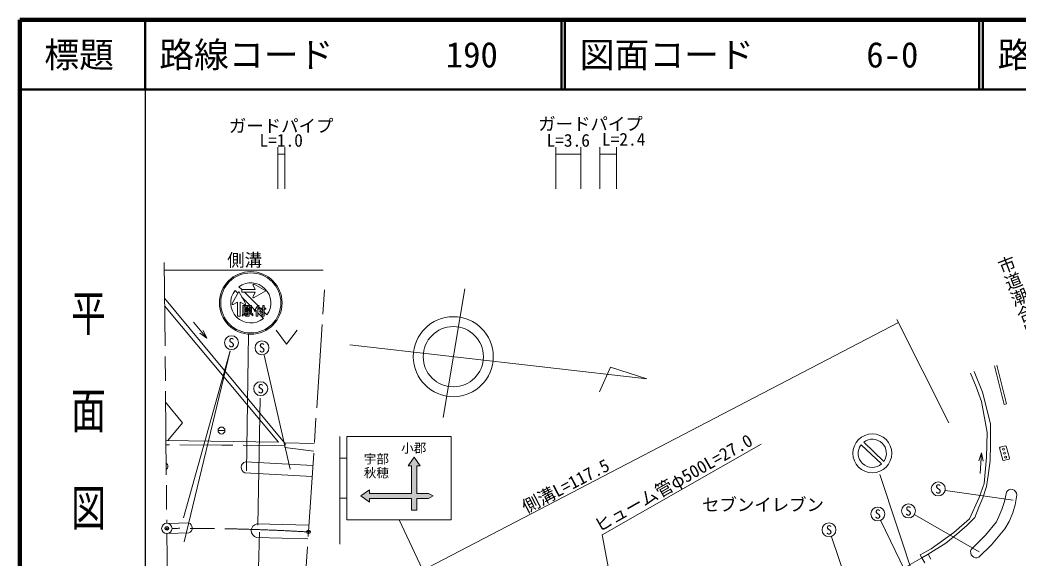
# Model space of a CAD drawing. Units: millimetres, scale not verified. Extents: x 40000 to 680000, y 20000 to 380000.
# Drawn here: x 40000 to 183313, y 302676 to 380000 of the extents above; entities that cross this region are included whole.
import ezdxf
from ezdxf.enums import TextEntityAlignment as Align

# ---------------------------------------------------------------- set-up
doc = ezdxf.new("R2010")
doc.units = ezdxf.units.MM
doc.header["$LTSCALE"] = 1000
doc.header["$PDMODE"] = 32
doc.header["$PDSIZE"] = 500
doc.linetypes.add('CHAIN', pattern=[18.5, 12, -1.5, 3.5, -1.5])
doc.linetypes.add('DASHED', pattern=[7.5, 6, -1.5])
for name, color, linetype, lineweight in [('M-BGD', 7, 'Continuous', 13), ('M-BGD-EXST', 7, 'Continuous', 13), ('M-BMK', 2, 'CHAIN', 13), ('M-BMK-HTXT', 7, 'Continuous', 13), ('M-BMK-SRVR', 3, 'Continuous', 13), ('M-STR-HTXT', 7, 'Continuous', 13), ('M-STR-STRC', 7, 'Continuous', 13), ('M-STR-STRD', 7, 'Continuous', 13), ('M-TTL', 2, 'Continuous', 140), ('M-TTL-BAND', 7, 'Continuous', 25), ('M-TTL-LINE', 7, 'Continuous', 50)]:
    doc.layers.add(name, color=color, linetype=linetype, lineweight=lineweight)
doc.layers.add('M-OTRS', color=6, linetype='Continuous')
doc.layers.add('M-TTL-TXT', color=7, linetype='Continuous')
doc.styles.add('@ＭＳ ゴシック', font='')
doc.styles.add('ＭＳ ゴシック', font='')
doc.styles.get('@ＭＳ ゴシック').set_extended_font_data('@MS Gothic')
doc.styles.get('ＭＳ ゴシック').set_extended_font_data('MS Gothic')

msp = doc.modelspace()

# ---------------------------------------------------------------- hatches: boundary and pattern name
at = {"layer": 'M-STR-STRC'}
msp.add_hatch(color=256, dxfattribs=at).paths.add_polyline_path([(96974, 309569), (96974, 311221), (98676, 311221), (99326, 311596), (98676, 311971), (96974, 311971), (96974, 315930), (97474, 315930), (96599, 317180), (95724, 315930), (96224, 315930), (96224, 311971), (90176, 311971), (90176, 312471), (88926, 311596), (90176, 310721), (90176, 311221), (96224, 311221), (96224, 309569)])

# ---------------------------------------------------------------- linework, layer by layer
at = {"layer": 'M-BGD'}
for p, q in [((66846, 334257), (64917, 336555)), ((66846, 334257), (66304, 335369)), ((66846, 334257), (65844, 334984)), ((179935, 330313), (181341, 324758)), ((181680, 324844), (180274, 330398)), ((181341, 324758), (181680, 324844)), ((178090, 317801), (177700, 316627)), ((178090, 317801), (177863, 314809)), ((178090, 317801), (178299, 316581)), ((72384, 316523), (82057, 315985)), ((72294, 314915), (81950, 314379)), ((169513, 302707), (167507, 301552)), ((169513, 302707), (169264, 303147)), ((170388, 303212), (169513, 302707)), ((169513, 302707), (169929, 301988)), ((170803, 302494), (170388, 303212))]:
    msp.add_line(p, q, dxfattribs=at)
for points in [[(60767, 340024), (78005, 319223), (82266, 319139)], [(60966, 319582), (77105, 319341), (60778, 338927)], [(177031, 329477), (178202, 326528), (179347, 321968), (179365, 319057), (179295, 316692), (179030, 314539), (178783, 312934), (178253, 311345), (177689, 310004), (177089, 308522), (176030, 307393), (174513, 306087), (172960, 304817), (170388, 303212)], [(60913, 325095), (63327, 322099), (61255, 319578)], [(181633, 312122), (181382, 310826), (181006, 309640), (180716, 308960), (180201, 307881), (178618, 305947), (176583, 303899)], [(177698, 302802), (179482, 304581), (181414, 306865), (182049, 307949), (182566, 309157), (182897, 310310), (183124, 311745)]]:
    msp.add_lwpolyline(points, dxfattribs=at)
at = {"layer": 'M-BGD', "linetype": 'DASHED'}
for points in [[(178883, 320737), (178090, 325170), (177297, 327260), (176505, 329241)], [(169264, 303147), (170829, 304018), (174072, 306342), (176324, 308288), (177748, 311369), (178432, 313368), (178775, 317188), (178883, 320737)], [(78048, 318871), (68978, 318916), (60972, 318963)], [(82193, 318032), (78033, 318541), (78065, 319221)]]:
    msp.add_lwpolyline(points, dxfattribs=at)
at = {"layer": 'M-BGD'}
for centre, radius, start, end in [((60723, 315849), 532, 302.29193, 58.82232), ((72629, 315703), 856, 106.66644, 246.97438), ((182341, 311787), 783, 356.9314, 154.70736), ((177332, 303545), 828, 154.74475, 296.21867)]:
    msp.add_arc(centre, radius, start, end, dxfattribs=at)
at = {"layer": 'M-BGD-EXST'}
for p, q in [((76789, 335416), (78289, 333416)), ((78289, 333416), (79789, 335416)), ((75074, 331834), (78804, 315452)), ((74483, 325642), (74176, 307380)), ((68437, 320999), (69437, 320999)), ((160774, 318954), (163716, 316199)), ((161158, 319338), (164048, 316568)), ((180659, 318491), (180729, 318614)), ((181125, 316753), (180659, 318491)), ((180729, 318614), (181502, 318821)), ((181502, 318821), (181625, 318750)), ((181625, 318750), (182090, 317012)), ((181247, 316682), (181125, 316753)), ((182020, 316889), (181247, 316682)), ((182090, 317012), (182020, 316889)), ((163468, 314662), (168837, 298509)), ((172905, 312382), (182611, 310977)), ((168486, 308868), (177718, 303582)), ((163593, 308034), (168139, 298647)), ((74372, 306409), (73958, 287766)), ((156517, 305709), (160264, 294841))]:
    msp.add_line(p, q, dxfattribs=at)
msp.add_lwpolyline([(63592, 305010), (70179, 332457), (63461, 308471)], dxfattribs=at)
for centre, radius in [((70373, 333626), 1000), ((74754, 332883), 1000), ((74568, 327017), 1000), ((68937, 320999), 500), ((162385, 317726), 2797), ((181219, 318331), 149), ((181375, 317751), 150), ((181530, 317172), 150), ((171858, 312605), 1000), ((163177, 309006), 1000), ((167573, 309446), 1000), ((156172, 306726), 1000)]:
    msp.add_circle(centre, radius, dxfattribs=at)
for start, end in [(325.14558, 127.28814), (142.69596, 311.06543)]:
    msp.add_arc((162385, 317726), 2026, start, end, dxfattribs=at)
at = {"layer": 'M-BMK'}
for p, q in [((60718, 345155), (61082, 307689)), ((78928, 268872), (83802, 342263)), ((61097, 306189), (61526, 261993))]:
    msp.add_line(p, q, dxfattribs=at)
msp.add_arc((63371, -8897), 315844, 86.72355, 90.27779, dxfattribs=at)
at = {"layer": 'M-BMK-SRVR'}
msp.add_line((103869, 341366), (100751, 322869), dxfattribs=at)
msp.add_lwpolyline([(87353, 333299), (130016, 328446), (124798, 330123), (123195, 326582)], dxfattribs=at)
for centre, radius in [((102224, 331607), 5744), ((102224, 331607), 4326), ((61089, 306939), 750)]:
    msp.add_circle(centre, radius, dxfattribs=at)
at = {"layer": 'M-OTRS'}
for p in [(61089, 306939), (81422, 306431)]:
    msp.add_point(p, dxfattribs=at)
at = {"layer": 'M-STR-HTXT'}
for p, q in [((77009, 355735), (77009, 361735)), ((78009, 355735), (78009, 361735)), ((116923, 355735), (116923, 361735)), ((120523, 355735), (120523, 361735)), ((123260, 355735), (123260, 361735)), ((125660, 355735), (125660, 361735)), ((77009, 360735), (78009, 360735)), ((116923, 360735), (120523, 360735)), ((123260, 360735), (125660, 360735)), ((60728, 344035), (83556, 344035)), ((173393, 322092), (165920, 336976)), ((166144, 336529), (84636, 294052))]:
    msp.add_line(p, q, dxfattribs=at)
msp.add_lwpolyline([(146431, 319039), (123584, 306009), (128850, 277986)], dxfattribs=at)
at = {"layer": 'M-STR-STRC'}
for p, q in [((70894, 341142), (71299, 340737)), ((71434, 341660), (71839, 341256)), ((71839, 341256), (73796, 341256)), ((71839, 341256), (71839, 340867)), ((73469, 341881), (73796, 341256)), ((73612, 342019), (75321, 341061)), ((70466, 339250), (71424, 340959)), ((72382, 339250), (71424, 340959)), ((71839, 340867), (73796, 340867)), ((71867, 340169), (73046, 338990)), ((72228, 340867), (74133, 338962)), ((73469, 340242), (73796, 340867)), ((73612, 340103), (75321, 341061)), ((70605, 339108), (71230, 339435)), ((71230, 337444), (71230, 339435)), ((72244, 339108), (71618, 339435)), ((71618, 337444), (71618, 339435)), ((72017, 338990), (73248, 338990)), ((72017, 338990), (72017, 337846)), ((72173, 338860), (72173, 337846)), ((72173, 338860), (72737, 338860)), ((72367, 338672), (72737, 338672)), ((72367, 338672), (72367, 338077)), ((72497, 338543), (73118, 338543)), ((72497, 338543), (72497, 338418)), ((72497, 338418), (73118, 338418)), ((72497, 338288), (73118, 338288)), ((72497, 338288), (72497, 338206)), ((72737, 338860), (72737, 338672)), ((72906, 338860), (73248, 338860)), ((72906, 338860), (72906, 338672)), ((72906, 338672), (73248, 338672)), ((73118, 338543), (73118, 338418)), ((73118, 338288), (73118, 338206)), ((73176, 338860), (73723, 338313)), ((73248, 338860), (73248, 338990)), ((73248, 338672), (73248, 338077)), ((74137, 338969), (73607, 338129)), ((73923, 338305), (73812, 338129)), ((73923, 338305), (73923, 337444)), ((74342, 338969), (74135, 338640)), ((74135, 338640), (74135, 337444)), ((74342, 338969), (74137, 338969)), ((74258, 338836), (74507, 338587)), ((74304, 338587), (74304, 338418)), ((74304, 338587), (74897, 338587)), ((74304, 338418), (74897, 338418)), ((74552, 338266), (74389, 338164)), ((74552, 338266), (74764, 337927)), ((74677, 338418), (74897, 338198)), ((75066, 338969), (74897, 338969)), ((74897, 338969), (74897, 338587)), ((74897, 338418), (74897, 337613)), ((75066, 338969), (75066, 338587)), ((75066, 338587), (75321, 338587)), ((75066, 338418), (75321, 338418)), ((75066, 338418), (75066, 337444)), ((75321, 338587), (75321, 338418)), ((71230, 337444), (71618, 337444)), ((72017, 337846), (71890, 337486)), ((72017, 337444), (71890, 337486)), ((72173, 337846), (72017, 337444)), ((72441, 337910), (72229, 337656)), ((72229, 337656), (72313, 337486)), ((72610, 337783), (72313, 337486)), ((72367, 338077), (72737, 338077)), ((72483, 337613), (72398, 337444)), ((72906, 337444), (72398, 337444)), ((72441, 337910), (72610, 337783)), ((72737, 337613), (72483, 337613)), ((72497, 338206), (73118, 338206)), ((72737, 338077), (72737, 337613)), ((72906, 338077), (73248, 338077)), ((72906, 338077), (72906, 337444)), ((73076, 337825), (73203, 337952)), ((73076, 337825), (73457, 337486)), ((73203, 337952), (73457, 337740)), ((73457, 337740), (73457, 337486)), ((73607, 338129), (73812, 338129)), ((73849, 338187), (73923, 338113)), ((73923, 337444), (74135, 337444)), ((74135, 337901), (74946, 337090)), ((74389, 338164), (74601, 337825)), ((74764, 337927), (74601, 337825)), ((74643, 337613), (74643, 337444)), ((74897, 337613), (74643, 337613)), ((74643, 337444), (75066, 337444)), ((75066, 338028), (75464, 337630)), ((72550, 315212), (72819, 334849)), ((85926, 320162), (85926, 304662)), ((86926, 320162), (86926, 308162)), ((86926, 320162), (101926, 320162)), ((101926, 320162), (101926, 308162)), ((85926, 317037), (86926, 317037)), ((95724, 315930), (96599, 317180)), ((96599, 317180), (97474, 315930)), ((95724, 315930), (96224, 315930)), ((96224, 311971), (96224, 315930)), ((96974, 311971), (96974, 315930)), ((96974, 315930), (97474, 315930)), ((88926, 311596), (90176, 312471)), ((90176, 311971), (90176, 312471)), ((85926, 311287), (86926, 311287)), ((90176, 310721), (88926, 311596)), ((90176, 311971), (96224, 311971)), ((90176, 310721), (90176, 311221)), ((90176, 311221), (96224, 311221)), ((96224, 309569), (96224, 311221)), ((96974, 311971), (98676, 311971)), ((96974, 309569), (96974, 311221)), ((96974, 311221), (98676, 311221)), ((98676, 311971), (99326, 311596)), ((99326, 311596), (98676, 311221)), ((96224, 309569), (96974, 309569)), ((86926, 308162), (101926, 308162)), ((110238, 274788), (94426, 308162))]:
    msp.add_line(p, q, dxfattribs=at)
for radius in [4500, 4320]:
    msp.add_circle((73142, 339337), radius, dxfattribs=at)
for centre, radius, start, end in [((73142, 339337), 2883, 141.2376, 308.7624), ((73142, 339337), 2883, 323.68914, 126.31086), ((73561, 341929), 104, 60.72604, 207.60398), ((73561, 340194), 104, 152.39602, 299.27396), ((70556, 339200), 104, 150.72604, 297.60398), ((72292, 339200), 104, 242.39602, 29.27396)]:
    msp.add_arc(centre, radius, start, end, dxfattribs=at)
at = {"layer": 'M-STR-STRD'}
for p, q in [((64216, 307733), (61328, 307650)), ((74031, 307593), (81487, 307405)), ((64258, 306294), (61254, 306207)), ((73982, 305623), (81356, 305438))]:
    msp.add_line(p, q, dxfattribs=at)
for centre, radius, start, end in [((63981, 307006), 764, 291.26316, 72.04136), ((74226, 306603), 1009, 101.12496, 255.98784)]:
    msp.add_arc(centre, radius, start, end, dxfattribs=at)
at = {"layer": 'M-TTL'}
for p, q in [((40000, 380000), (40000, 20000)), ((680000, 380000), (40000, 380000))]:
    msp.add_line(p, q, dxfattribs=at)
at = {"layer": 'M-TTL-BAND'}
msp.add_line((58000, 370000), (58000, 20000), dxfattribs=at)
at = {"layer": 'M-TTL-LINE'}
for p, q in [((58000, 380000), (58000, 370000)), ((117750, 380000), (117750, 370000)), ((118250, 380000), (118250, 370000)), ((177750, 380000), (177750, 370000)), ((178250, 380000), (178250, 370000)), ((40000, 370000), (680000, 370000))]:
    msp.add_line(p, q, dxfattribs=at)

# ---------------------------------------------------------------- texts
at = {"layer": 'M-BGD-EXST', "style": 'ＭＳ ゴシック'}
for p in [(70373, 333626), (74754, 332883), (74568, 327017), (171858, 312605), (163177, 309006), (167573, 309446), (156172, 306726)]:
    msp.add_text('S', height=1320, dxfattribs=at).set_placement(p, align=Align.MIDDLE_CENTER)
at = {"layer": 'M-BMK-HTXT', "style": '@ＭＳ ゴシック'}
msp.add_text('市道潮合川開作東線', height=1833, rotation=291.039, dxfattribs=at).set_placement((179887, 345456), align=Align.BOTTOM_LEFT)
at = {"layer": 'M-BMK-HTXT', "style": 'ＭＳ ゴシック'}
msp.add_text('セブンイレブン', height=1833, dxfattribs=at).set_placement((146693, 310353), align=Align.MIDDLE_CENTER)
at = {"layer": 'M-STR-HTXT', "style": 'ＭＳ ゴシック'}
for s, p in [('ガードパイプ', (77505, 364776)), ('ガードパイプ', (121922, 365059)), ('側溝', (72262, 345495))]:
    msp.add_text(s, height=1833, dxfattribs=at).set_placement(p, align=Align.MIDDLE_CENTER)
for s, p in [('L=1.0', (77509, 361235)), ('L=3.6', (118723, 361235)), ('L=2.4', (126688, 361388))]:
    msp.add_text(s, height=1833, dxfattribs=at).set_placement(p, align=Align.BOTTOM_CENTER)
for s, rotation, p in [('ヒューム管φ500L=27.0', 29.639, (133824, 313462)), ('側溝L=117.5', 27.525, (118351, 313032))]:
    msp.add_text(s, height=1833, rotation=rotation, dxfattribs=at).set_placement(p, align=Align.MIDDLE_CENTER)
at = {"layer": 'M-STR-STRC', "style": 'ＭＳ ゴシック'}
for s, p in [('小郡', (96543, 318474)), ('宇部', (91176, 316922)), ('秋穂', (91176, 314922))]:
    msp.add_text(s, height=1320, dxfattribs=at).set_placement(p, align=Align.MIDDLE_CENTER)
at = {"layer": 'M-TTL-BAND', "style": '@ＭＳ ゴシック', "width": 1.4}
msp.add_text('平  面  図', height=3666, rotation=270, dxfattribs=at).set_placement((49777, 306475), align=Align.MIDDLE_RIGHT)
at = {"layer": 'M-TTL-TXT', "style": 'ＭＳ ゴシック'}
msp.add_text('標題', height=3666, dxfattribs=at).set_placement((48500, 375000), align=Align.MIDDLE_CENTER)
for s, p in [('路線コード', (60000, 375000)), ('図面コード', (120380, 375000)), ('路 線 名', (180380, 375000)), ('190', (101142, 375000)), ('6-0', (161521, 375000))]:
    msp.add_text(s, height=3666, dxfattribs=at).set_placement(p, align=Align.MIDDLE_LEFT)

doc.saveas('drawing.dxf')
